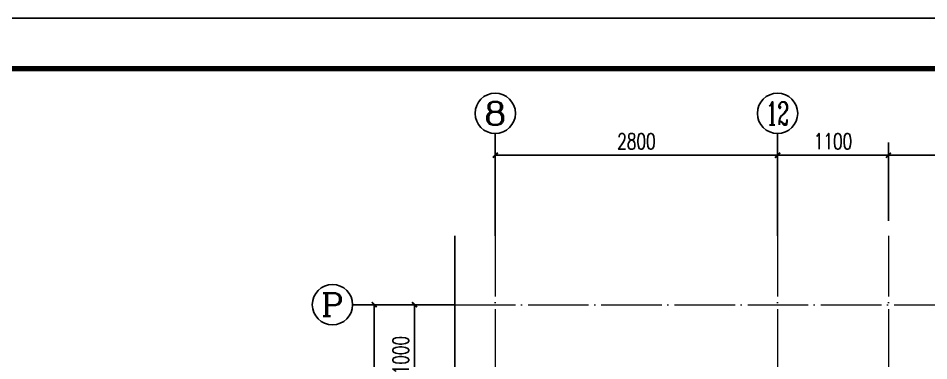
# Model space of a CAD drawing. Extents: x -1712635 to -854203, y -534641 to -21985.
# Drawn here: x -1011001 to -1001970, y -64388 to -60993 of the extents above; entities that cross this region are included whole.
import ezdxf
from ezdxf.enums import TextEntityAlignment as Align

# ---------------------------------------------------------------- set-up
doc = ezdxf.new("R2010")
doc.units = 0
doc.header["$LTSCALE"] = 1000
doc.linetypes.add('DOTE', pattern=[2.42, 2, -0.2, 0.02, -0.2])
doc.layers.get('0').update_dxf_attribs({"linetype": 'CONTINUOUS'})
doc.layers.get('Defpoints').update_dxf_attribs({"linetype": 'CONTINUOUS'})
for name, color, linetype in [('-TK', 7, 'CONTINUOUS'), ('A-AXIS_TEXT', 7, 'CONTINUOUS'), ('AXIS', 3, 'CONTINUOUS'), ('DIM_SYMB', 3, 'CONTINUOUS'), ('PUB_DIM', 3, 'CONTINUOUS'), ('尺寸标注', 86, 'CONTINUOUS')]:
    doc.layers.add(name, color=color, linetype=linetype)
doc.layers.add('AXIS_TEXT', color=7, linetype='CONTINUOUS', lineweight=20)
doc.layers.add('DOTE', color=19, linetype='DOTE', lineweight=9)
doc.styles.add('_TCH_AXIS', font='COMPLEX', dxfattribs={"bigfont": 'GBCBIG'})
doc.styles.add('_TCH_DIM_T3', font='SIMPLEX', dxfattribs={"width": 0.705882, "bigfont": 'GBCBIG'})
doc.styles.add('COMPLEX', font='COMPLEX')
doc.dimstyles.new('_TCH_ARCH&&50', dxfattribs={"dimtxt": 157.5, "dimasz": 50, "dimexe": 125, "dimexo": 150, "dimgap": 58.75, "dimtad": 1, "dimdec": 0, "dimzin": 0, "dimdsep": 46, "dimtxsty": '_TCH_DIM_T3', "dimblk": 'ARCHTICK', "dimcen": 0.09, "dimclrt": 7, "dimazin": 0, "dimtfac": 1, "dimtdec": 0, "dimtix": 1, "dimtmove": 2, "dimatfit": 3, "dimldrblk": 'ARCHTICK', "dimfxl": 0, "dimtolj": 1, "dimtzin": 0, "dimarcsym": 0})

# ---------------------------------------------------------------- blocks, each defined once
blk = doc.blocks.new('A1')
blk.add_lwpolyline([(0, 59400), (0, 0), (84100, 0), (84100, 59400)], close=True)
at = {"const_width": 100}
blk.add_lwpolyline([(2500, 58400), (2500, 1000), (83100, 1000), (83100, 58400)], close=True, dxfattribs=at)
blk = doc.blocks.new('_AXISO')
blk.add_circle((0, 0), 0.5)
at = {"layer": 'A-AXIS_TEXT', "style": 'COMPLEX', "width": 1.041667}
blk.add_attdef('A', text='', height=0.56, dxfattribs=at).set_placement((-0.25, -0.28), (0.25, -0.28), align=Align.FIT)
blk = doc.blocks.new('_ArchTick')
at = {"color": 0, "const_width": 0.35}
blk.add_lwpolyline([(-0.5, -0.5), (0.5, 0.5)], dxfattribs=at)
blk = doc.blocks.new('*D1146')
at = {"layer": 'Defpoints', "color": 0}
for p in [(-1007069.6, -63831.9), (-1006669.6, -63831.9), (-1006669.6, -64831.9)]:
    blk.add_point(p, dxfattribs=at)
at = {"layer": '尺寸标注', "color": 0, "lineweight": -2}
for p, q in [((-1006819.6, -63831.9), (-1007194.6, -63831.9)), ((-1007069.6, -64831.9), (-1007069.6, -63831.9)), ((-1006819.6, -64831.9), (-1007194.6, -64831.9))]:
    blk.add_line(p, q, dxfattribs=at)
at = {"layer": '尺寸标注', "color": 0, "lineweight": -2, "xscale": 50, "yscale": 50, "zscale": 50}
for p, rotation in [((-1007069.6, -63831.9), 90), ((-1007069.6, -64831.9), 270)]:
    blk.add_blockref('_ArchTick', p, dxfattribs=dict(at, rotation=rotation))
at = {"layer": '尺寸标注', "color": 7, "insert": (-1007207.1, -64331.9), "char_height": 157.5, "attachment_point": 5, "rotation": 90, "style": '_TCH_DIM_T3'}
blk.add_mtext('\\A1;1000', dxfattribs=at)
blk = doc.blocks.new('*D1181')
at = {"layer": 'Defpoints', "color": 0}
for p in [(-1007469.6, -63831.9), (-1006669.6, -63831.9), (-1006669.6, -66331.9)]:
    blk.add_point(p, dxfattribs=at)
at = {"layer": 'PUB_DIM', "color": 0, "lineweight": -2}
for p, q in [((-1006819.6, -63831.9), (-1007594.6, -63831.9)), ((-1007469.6, -66331.9), (-1007469.6, -63831.9)), ((-1006819.6, -66331.9), (-1007594.6, -66331.9))]:
    blk.add_line(p, q, dxfattribs=at)
at = {"layer": 'PUB_DIM', "color": 0, "lineweight": -2, "xscale": 50, "yscale": 50, "zscale": 50}
for p, rotation in [((-1007469.6, -63831.9), 90), ((-1007469.6, -66331.9), 270)]:
    blk.add_blockref('_ArchTick', p, dxfattribs=dict(at, rotation=rotation))
at = {"layer": 'PUB_DIM', "color": 7, "insert": (-1007607.1, -65081.9), "char_height": 157.5, "attachment_point": 5, "rotation": 90, "style": '_TCH_DIM_T3'}
blk.add_mtext('\\A1;2500', dxfattribs=at)
blk = doc.blocks.new('*D1184')
at = {"layer": 'Defpoints', "color": 0}
for p in [(-1003469.6, -62350.4), (-1006269.6, -63150.4), (-1003469.6, -63150.4)]:
    blk.add_point(p, dxfattribs=at)
at = {"layer": 'PUB_DIM', "color": 0, "lineweight": -2}
for p, q in [((-1006269.6, -63000.4), (-1006269.6, -62225.4)), ((-1003469.6, -63000.4), (-1003469.6, -62225.4)), ((-1006269.6, -62350.4), (-1003469.6, -62350.4))]:
    blk.add_line(p, q, dxfattribs=at)
at = {"layer": 'PUB_DIM', "color": 0, "lineweight": -2, "xscale": 50, "yscale": 50, "zscale": 50, "rotation": 180}
blk.add_blockref('_ArchTick', (-1006269.6, -62350.4), dxfattribs=at)
at = {"layer": 'PUB_DIM', "color": 0, "lineweight": -2, "xscale": 50, "yscale": 50, "zscale": 50}
blk.add_blockref('_ArchTick', (-1003469.6, -62350.4), dxfattribs=at)
at = {"layer": 'PUB_DIM', "color": 7, "insert": (-1004869.6, -62212.9), "char_height": 157.5, "attachment_point": 5, "style": '_TCH_DIM_T3'}
blk.add_mtext('\\A1;2800', dxfattribs=at)
blk = doc.blocks.new('*D1185')
at = {"layer": 'Defpoints', "color": 0}
for p in [(-1002369.6, -62350.4), (-1003469.6, -63150.4), (-1002369.6, -63150.4)]:
    blk.add_point(p, dxfattribs=at)
at = {"layer": 'PUB_DIM', "color": 0, "lineweight": -2}
for p, q in [((-1003469.6, -63000.4), (-1003469.6, -62225.4)), ((-1002369.6, -63000.4), (-1002369.6, -62225.4)), ((-1003469.6, -62350.4), (-1002369.6, -62350.4))]:
    blk.add_line(p, q, dxfattribs=at)
at = {"layer": 'PUB_DIM', "color": 0, "lineweight": -2, "xscale": 50, "yscale": 50, "zscale": 50, "rotation": 180}
blk.add_blockref('_ArchTick', (-1003469.6, -62350.4), dxfattribs=at)
at = {"layer": 'PUB_DIM', "color": 0, "lineweight": -2, "xscale": 50, "yscale": 50, "zscale": 50}
blk.add_blockref('_ArchTick', (-1002369.6, -62350.4), dxfattribs=at)
at = {"layer": 'PUB_DIM', "color": 7, "insert": (-1002919.6, -62212.9), "char_height": 157.5, "attachment_point": 5, "style": '_TCH_DIM_T3'}
blk.add_mtext('\\A1;1100', dxfattribs=at)
blk = doc.blocks.new('*D1186')
at = {"layer": 'Defpoints', "color": 0}
for p in [(-1000569.6, -62350.4), (-1002369.6, -63150.4), (-1000569.6, -63150.4)]:
    blk.add_point(p, dxfattribs=at)
at = {"layer": 'PUB_DIM', "color": 0, "lineweight": -2}
for p, q in [((-1002369.6, -63000.4), (-1002369.6, -62225.4)), ((-1000569.6, -63000.4), (-1000569.6, -62225.4)), ((-1002369.6, -62350.4), (-1000569.6, -62350.4))]:
    blk.add_line(p, q, dxfattribs=at)
at = {"layer": 'PUB_DIM', "color": 0, "lineweight": -2, "xscale": 50, "yscale": 50, "zscale": 50, "rotation": 180}
blk.add_blockref('_ArchTick', (-1002369.6, -62350.4), dxfattribs=at)
at = {"layer": 'PUB_DIM', "color": 0, "lineweight": -2, "xscale": 50, "yscale": 50, "zscale": 50}
blk.add_blockref('_ArchTick', (-1000569.6, -62350.4), dxfattribs=at)
at = {"layer": 'PUB_DIM', "color": 7, "insert": (-1001469.6, -62212.9), "char_height": 157.5, "attachment_point": 5, "style": '_TCH_DIM_T3'}
blk.add_mtext('\\A1;1800', dxfattribs=at)

msp = doc.modelspace()

# ---------------------------------------------------------------- linework, layer by layer
at = {"layer": 'AXIS'}
for p, q in [((-1006269.63, -63150.45), (-1006269.63, -62135.84)), ((-1003469.63, -63150.45), (-1003469.63, -62135.84)), ((-1006669.63, -63831.91), (-1007684.24, -63831.91))]:
    msp.add_line(p, q, dxfattribs=at)
at = {"layer": 'DIM_SYMB'}
msp.add_lwpolyline([(-1006669.63, -75080.64), (-1006669.63, -69171.79), (-1006774.63, -69133.58), (-1006564.63, -69096.55), (-1006669.63, -69059.29), (-1006669.63, -63150.44)], dxfattribs=at)
at = {"layer": 'DOTE', "linetype": 'DOTE', "ltscale": 0.3}
for p, q in [((-1006269.63, -63150.44), (-1006269.63, -72431.91)), ((-1003469.63, -63150.44), (-1003469.63, -72431.9)), ((-1002369.63, -63150.44), (-1002369.63, -66331.91)), ((-1006669.63, -63831.91), (-995306.05, -63831.91))]:
    msp.add_line(p, q, dxfattribs=at)

# ---------------------------------------------------------------- block references
at = {"layer": '-TK', "xscale": 0.5, "yscale": 0.5, "zscale": 0.5}
msp.add_blockref('A1', (-1029287.77, -90692.79), dxfattribs=at)
at = {"layer": 'AXIS'}
ref = msp.add_blockref('_AXISO', (-1006269.63, -61935.84), dxfattribs=dict(at, xscale=400, yscale=400, zscale=400))
ref.add_attrib('A', '8', dxfattribs={"layer": 'AXIS_TEXT', "height": 226.27, "style": '_TCH_AXIS', "width": 1.5}).set_placement((-1006382.77, -62048.98), (-1006156.49, -62048.98), align=Align.FIT)
ref = msp.add_blockref('_AXISO', (-1003469.63, -61935.84), dxfattribs=dict(at, xscale=400, yscale=400, zscale=400))
ref.add_attrib('A', '12', dxfattribs={"layer": 'AXIS_TEXT', "height": 226.274, "style": '_TCH_AXIS', "width": 0.724138}).set_placement((-1003582.77, -62048.98), (-1003356.49, -62048.98), align=Align.FIT)
ref = msp.add_blockref('_AXISO', (-1007884.24, -63831.91), dxfattribs=dict(at, xscale=400, yscale=400, zscale=400))
ref.add_attrib('A', 'P', dxfattribs={"layer": 'AXIS_TEXT', "height": 226.27, "style": '_TCH_AXIS', "width": 1.235294}).set_placement((-1007997.37, -63945.04), (-1007771.1, -63945.04), align=Align.FIT)

# ---------------------------------------------------------------- dimensions: what is measured, and where the dimension line sits
at = {"layer": 'PUB_DIM'}
for p1, p2, distance, picture, middle in [((-1006269.63, -63150.44), (-1003469.63, -63150.44), 799.99, '*D1184', (-1004869.63, -62212.95)), ((-1003469.63, -63150.44), (-1002369.63, -63150.44), 799.99, '*D1185', (-1002919.63, -62212.95)), ((-1002369.63, -63150.44), (-1000569.63, -63150.44), 799.99, '*D1186', (-1001469.63, -62212.95)), ((-1006669.63, -66331.91), (-1006669.63, -63831.91), 800, '*D1181', (-1007607.13, -65081.91))]:
    dim = msp.add_aligned_dim(p1=p1, p2=p2, distance=distance, dimstyle='_TCH_ARCH&&50', dxfattribs=at)
    dim.commit()
    dim.dimension.update_dxf_attribs({"geometry": picture, "text_midpoint": middle})
at = {"layer": '尺寸标注', "color": 106}
dim = msp.add_aligned_dim(p1=(-1006669.63, -64831.91), p2=(-1006669.63, -63831.91), distance=400, dimstyle='_TCH_ARCH&&50', dxfattribs=at)
dim.commit()
dim.dimension.update_dxf_attribs({"geometry": '*D1146', "text_midpoint": (-1007207.13, -64331.91)})

doc.saveas('drawing.dxf')
